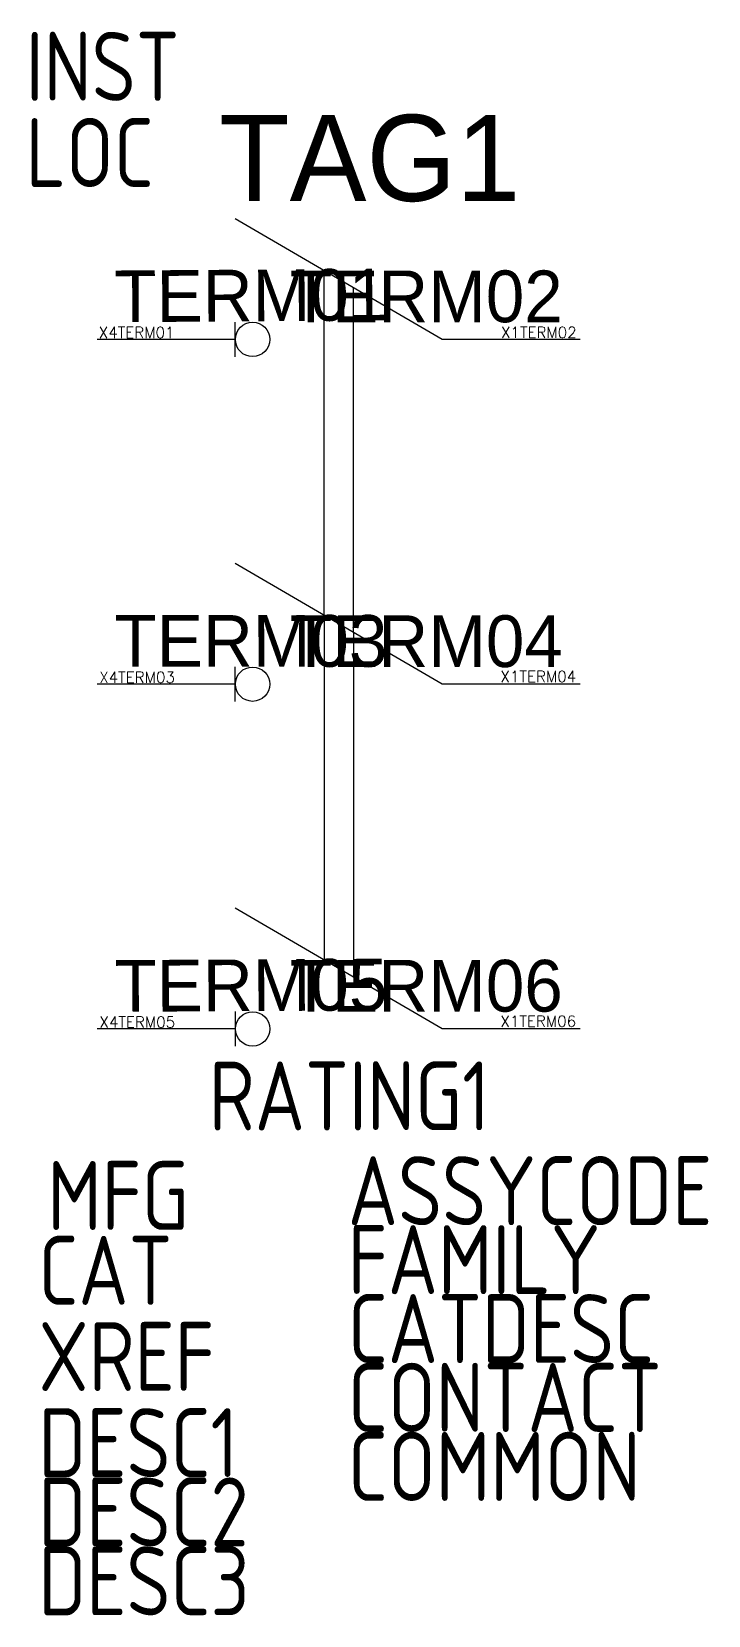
# Model space of a CAD drawing. Extents: x -1.9 to 17.7, y -32 to 13.9.
import ezdxf
from ezdxf.enums import TextEntityAlignment as Align

# ---------------------------------------------------------------- set-up
doc = ezdxf.new("R2010")
doc.units = 0
doc.header["$MEASUREMENT"] = 0
doc.styles.add('WD', font='txt.shx')
doc.styles.add('WD_IEC', font='isocp2.shx', dxfattribs={"width": 0.9, "height": 4})

msp = doc.modelspace()

# ---------------------------------------------------------------- linework, layer by layer
for p, q in [((10, 5), (4, 8.5)), ((6.57, 7.001), (6.579, -13.005)), ((7.424, 6.503), (7.433, -13.503)), ((4.002, 4.5), (4.002, 5.5)), ((4, 5), (0, 5)), ((14, 5), (10, 5)), ((10, -5), (4, -1.5)), ((4.002, -5.5), (4.002, -4.5)), ((4, -5), (0, -5)), ((14, -5), (10, -5)), ((10, -15), (4, -11.5)), ((4.004, -15.5), (4.004, -14.5)), ((4, -15), (0, -15)), ((14, -15), (10, -15))]:
    msp.add_line(p, q)
for centre in [(4.502, 5), (4.502, -5), (4.504, -15)]:
    msp.add_circle(centre, 0.498)

# ---------------------------------------------------------------- texts
at = {"style": 'WD_IEC', "width": 0.9, "flags": 1}
for tag, p, s in [('INST', (-2.077, 11.922), ''), ('LOC', (-2.077, 9.422), ''), ('MFG', (-1.452, -20.833), ''), ('ASSYCODE', (7.265, -20.693), ''), ('CAT', (-1.71, -23.003), ''), ('FAMILY', (7.265, -22.693), 'DS_ACKO'), ('CATDESC', (7.265, -24.693), ''), ('XREF', (-1.71, -25.503), ''), ('CONTACT', (7.265, -26.693), ''), ('DESC1', (-1.71, -28.003), ''), ('COMMON', (7.265, -28.693), ''), ('DESC2', (-1.71, -30.012), ''), ('DESC3', (-1.71, -32.012), '')]:
    msp.add_attdef(tag, p, s, height=2, dxfattribs=at)
msp.add_attdef('TAG1', (3.534, 9.016), 'QS', height=2.5)
at = {"linetype": 'Continuous'}
for tag, p, s, rotation in [('TERM01', (0.498, 5.499), '1', 0.3906), ('TERM03', (0.498, -4.496), '3', 0.0078), ('TERM05', (0.501, -14.505), '5', 0.3063)]:
    msp.add_attdef(tag, p, s, height=1.5, rotation=rotation, dxfattribs=at)
for tag, text, p in [('TERM02', '2', (13.497, 5.5)), ('TERM04', '4', (13.499, -4.503)), ('TERM06', '6', (13.498, -14.498))]:
    msp.add_attdef(tag, text=text, height=1.5, dxfattribs=at).set_placement(p, align=Align.RIGHT)
at = {"style": 'WD', "flags": 1}
for tag, p in [('X4TERM01', (0.043, 5.042)), ('X4TERM03', (0.056, -4.96)), ('X4TERM05', (0.062, -14.963))]:
    msp.add_attdef(tag, p, '', height=0.32, dxfattribs=at)
for tag, p in [('X1TERM02', (13.901, 5.043)), ('X1TERM04', (13.888, -4.937)), ('X1TERM06', (13.885, -14.937))]:
    msp.add_attdef(tag, text='', height=0.32, dxfattribs=at).set_placement(p, align=Align.RIGHT)
at = {"style": 'WD_IEC', "width": 0.9}
msp.add_attdef('RATING1', (3.232, -17.944), '', height=2, dxfattribs=at)

doc.saveas('drawing.dxf')
